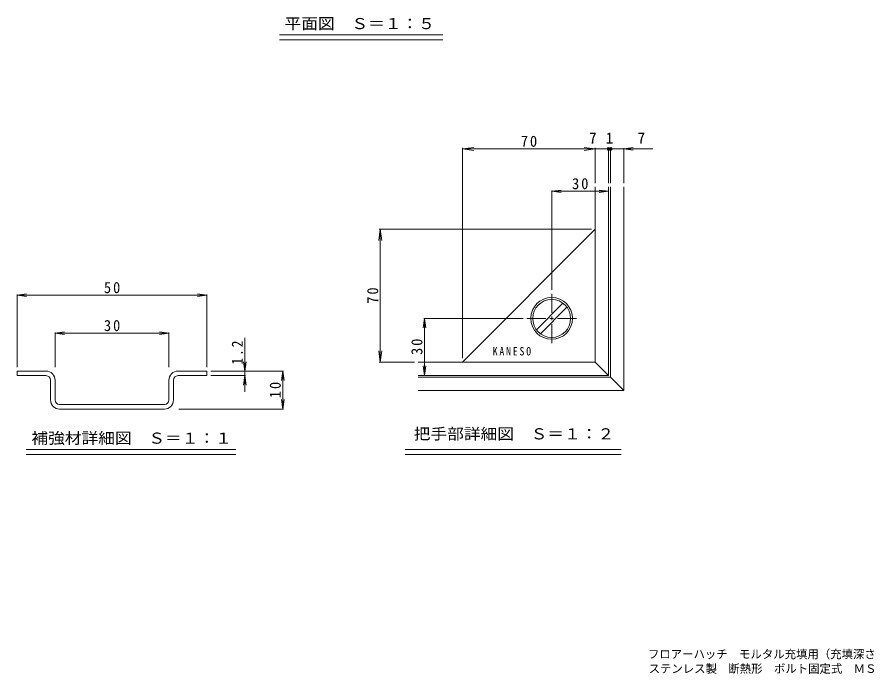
# Model space of a CAD drawing. Units: millimetres at full size, with parts at other scales. Extents: x -430 to 504, y -386 to 361.
# Drawn here: x -413.6 to 36.8, y -386 to -39.9 of the extents above; entities that cross this region are included whole.
import ezdxf
from ezdxf.enums import TextEntityAlignment as Align

# ---------------------------------------------------------------- set-up
doc = ezdxf.new("R2010")
doc.units = ezdxf.units.MM
doc.header["$LTSCALE"] = 2
doc.header["$PDMODE"] = 32
doc.header["$PDSIZE"] = 1.6
doc.linetypes.add('CHAIN1', pattern=[8, 5, -1, 1, -1])
for name, color, linetype, lineweight in [('A-F', 7, 'Continuous', 9), ('D-0', 2, 'Continuous', 9), ('D-2', 6, 'Continuous', 9), ('D-F', 7, 'Continuous', 9), ('E-0', 7, 'Continuous', 9), ('E-F', 7, 'Continuous', 9)]:
    doc.layers.add(name, color=color, linetype=linetype, lineweight=lineweight)
doc.layers.add('F-5_F-5ﾚｲﾔ', color=7, linetype='Continuous')
doc.styles.add('ＭＳ ゴシック', font='')
doc.styles.get('ＭＳ ゴシック').set_extended_font_data('MS Gothic')

msp = doc.modelspace()

# ---------------------------------------------------------------- linework, layer by layer
at = {"layer": 'A-F'}
for p, q in [((-275.414, -49.34), (-189.358, -49.34)), ((-275.414, -52.012), (-189.358, -52.012))]:
    msp.add_line(p, q, dxfattribs=at)
at = {"layer": 'D-0'}
for p, q in [((-108.942, -129.38), (-108.942, -221.715)), ((-108.942, -151.715), (-178.943, -221.715)), ((-126.012, -190.663), (-139.994, -204.645)), ((-123.891, -192.784), (-137.873, -206.767)), ((-108.942, -221.715), (-202.237, -221.715)), ((-101.942, -228.715), (-108.942, -221.715))]:
    msp.add_line(p, q, dxfattribs=at)
at = {"layer": 'D-0', "linetype": 'CHAIN1'}
for p, q in [((-131.943, -185.715), (-131.943, -211.715)), ((-118.943, -198.715), (-144.943, -198.715))]:
    msp.add_line(p, q, dxfattribs=at)
at = {"layer": 'D-0'}
msp.add_lwpolyline([(-101.942, -129.38), (-101.942, -228.715), (-202.237, -228.715)], dxfattribs=at)
for radius in [11, 10]:
    msp.add_circle((-131.943, -198.715), radius, dxfattribs=at)
at = {"layer": 'D-2'}
msp.add_line((-93.942, -236.715), (-100.943, -229.715), dxfattribs=at)
for points in [[(-100.943, -129.38), (-100.943, -229.715), (-202.237, -229.715)], [(-93.942, -129.38), (-93.942, -236.715), (-202.237, -236.715)]]:
    msp.add_lwpolyline(points, dxfattribs=at)
at = {"layer": 'D-F'}
for p, q in [((-178.943, -109.38), (-172.994, -108.597)), ((-178.943, -219.715), (-178.943, -108.78)), ((-178.943, -109.38), (-172.994, -110.163)), ((-178.943, -109.38), (-78.589, -109.38)), ((-108.942, -109.38), (-114.891, -108.597)), ((-108.942, -109.38), (-114.891, -110.163)), ((-108.942, -108.78), (-108.942, -127.38)), ((-101.942, -127.38), (-101.942, -108.98)), ((-100.943, -127.38), (-100.943, -108.98)), ((-93.942, -109.38), (-88.985, -108.728)), ((-93.942, -127.38), (-93.942, -108.98)), ((-93.942, -109.38), (-88.985, -110.033)), ((-131.943, -131.715), (-126.985, -131.062)), ((-131.943, -183.715), (-131.943, -131.315)), ((-131.943, -131.715), (-101.942, -131.715)), ((-131.943, -131.715), (-126.985, -132.367)), ((-101.942, -131.715), (-106.9, -131.062)), ((-101.942, -131.715), (-106.9, -132.367)), ((-222.237, -151.715), (-223.02, -157.663)), ((-110.942, -151.715), (-222.837, -151.715)), ((-222.237, -221.715), (-222.237, -151.715)), ((-222.237, -151.715), (-221.454, -157.663)), ((-198.943, -198.715), (-199.595, -203.672)), ((-146.943, -198.715), (-199.343, -198.715)), ((-198.943, -228.715), (-198.943, -198.715)), ((-198.943, -198.715), (-198.29, -203.672)), ((-222.237, -221.715), (-223.02, -215.766)), ((-222.237, -221.715), (-221.454, -215.766)), ((-222.837, -221.715), (-204.237, -221.715)), ((-198.943, -228.715), (-199.595, -223.758)), ((-198.943, -228.715), (-198.29, -223.758)), ((-209.17, -267.766), (-95.378, -267.766)), ((-209.17, -270.437), (-95.378, -270.437))]:
    msp.add_line(p, q, dxfattribs=at)
for p in [(-101.942, -109.38), (-100.943, -109.38)]:
    msp.add_point(p, dxfattribs=at)
at = {"layer": 'E-0'}
for p, q in [((-413.567, -186.47), (-408.61, -185.817)), ((-413.567, -224.47), (-413.567, -186.069)), ((-413.567, -186.47), (-313.568, -186.47)), ((-413.567, -186.47), (-408.61, -187.122)), ((-313.568, -186.47), (-318.525, -185.817)), ((-313.568, -186.47), (-318.525, -187.122)), ((-313.568, -224.47), (-313.568, -186.069)), ((-393.568, -206.47), (-388.61, -205.817)), ((-393.568, -224.47), (-393.568, -206.07)), ((-393.568, -206.47), (-333.568, -206.47)), ((-393.568, -206.47), (-388.61, -207.122)), ((-333.568, -206.47), (-338.525, -205.817)), ((-333.568, -206.47), (-338.525, -207.122)), ((-333.568, -224.47), (-333.568, -206.07)), ((-413.567, -226.47), (-413.567, -228.87)), ((-398.368, -226.47), (-413.567, -226.47)), ((-398.368, -228.87), (-413.567, -228.87)), ((-328.768, -226.47), (-313.568, -226.47)), ((-328.767, -228.87), (-313.568, -228.87)), ((-313.568, -226.47), (-313.568, -228.87)), ((-395.968, -241.67), (-395.968, -231.27)), ((-393.568, -231.27), (-393.568, -241.67)), ((-333.568, -231.27), (-333.568, -241.67)), ((-331.168, -241.67), (-331.168, -231.27)), ((-335.968, -244.07), (-391.168, -244.07)), ((-335.967, -246.47), (-391.168, -246.47))]:
    msp.add_line(p, q, dxfattribs=at)
for centre, radius, start, end in [((-398.368, -231.27), 4.8, 0, 90), ((-398.368, -231.27), 2.4, 0, 90), ((-328.768, -231.27), 4.8, 90, 180), ((-328.767, -231.27), 2.4, 90, 180), ((-391.168, -241.67), 4.8, 180, 270), ((-391.168, -241.67), 2.4, 180, 270), ((-335.968, -241.67), 2.4, 270, 0), ((-335.967, -241.67), 4.8, 270, 0)]:
    msp.add_arc(centre, radius, start, end, dxfattribs=at)
at = {"layer": 'E-F'}
for p, q in [((-293.567, -208.911), (-293.567, -237.467)), ((-293.567, -226.47), (-294.22, -221.512)), ((-293.567, -226.47), (-292.915, -221.512)), ((-311.568, -226.47), (-273.168, -226.47)), ((-311.568, -228.87), (-293.168, -228.87)), ((-293.567, -228.87), (-294.22, -233.827)), ((-293.567, -228.87), (-292.915, -233.827)), ((-273.568, -226.47), (-274.22, -231.427)), ((-273.568, -246.47), (-273.568, -226.47)), ((-273.568, -226.47), (-272.915, -231.427)), ((-273.568, -246.47), (-274.22, -241.512)), ((-273.568, -246.47), (-272.915, -241.512)), ((-328.368, -246.47), (-273.168, -246.47)), ((-408.859, -267.766), (-298.276, -267.766)), ((-408.859, -270.437), (-298.276, -270.437))]:
    msp.add_line(p, q, dxfattribs=at)

# ---------------------------------------------------------------- texts
at = {"layer": 'A-F', "color": 2, "style": 'ＭＳ ゴシック', "width": 1.1}
msp.add_text('平面図\u3000Ｓ＝１：５', height=5.865, dxfattribs=at).set_placement((-272.651, -48.053), align=Align.BOTTOM_LEFT)
at = {"layer": 'D-0', "color": 7, "insert": (-163.003, -218.284), "char_height": 4.399, "attachment_point": 7, "style": 'ＭＳ ゴシック'}
msp.add_mtext('\\T1.39;\\W0.85;KANESO', dxfattribs=at)
at = {"layer": 'D-F', "color": 2, "style": 'ＭＳ ゴシック'}
for s, p in [('7', (-112.254, -108.38)), ('1', (-103.442, -108.38)), ('7', (-86.709, -108.38))]:
    msp.add_text(s, height=5.865, dxfattribs=at).set_placement(p, align=Align.BOTTOM_LEFT)
at = {"layer": 'D-F', "color": 2, "style": 'ＭＳ ゴシック', "width": 1.1}
msp.add_text('把手部詳細図\u3000Ｓ＝１：２', height=5.865, dxfattribs=at).set_placement((-204.602, -264.215), align=Align.BOTTOM_LEFT)
at = {"layer": 'D-F', "color": 2, "char_height": 5.865, "attachment_point": 7, "style": 'ＭＳ ゴシック'}
for s, insert in [('\\T1.27;\\W0.95;70', (-148.193, -108.38)), ('\\T1.27;\\W0.95;30', (-121.192, -130.715))]:
    msp.add_mtext(s, dxfattribs=dict(at, insert=insert))
at = {"layer": 'D-F', "color": 2, "char_height": 5.865, "attachment_point": 7, "rotation": 90, "style": 'ＭＳ ゴシック'}
for s, insert in [('\\T1.27;\\W0.95;70', (-223.237, -190.965)), ('\\T1.27;\\W0.95;30', (-199.943, -217.965))]:
    msp.add_mtext(s, dxfattribs=dict(at, insert=insert))
at = {"layer": 'E-0', "color": 2, "char_height": 5.865, "attachment_point": 7, "style": 'ＭＳ ゴシック'}
for s, insert in [('\\T1.27;\\W0.95;50', (-367.817, -185.47)), ('\\T1.27;\\W0.95;30', (-367.817, -205.47))]:
    msp.add_mtext(s, dxfattribs=dict(at, insert=insert))
at = {"layer": 'E-F', "color": 2, "style": 'ＭＳ ゴシック', "width": 1.1}
msp.add_text('補強材詳細図\u3000Ｓ＝１：１', height=5.865, dxfattribs=at).set_placement((-406.024, -266.478), align=Align.BOTTOM_LEFT)
at = {"layer": 'E-F', "color": 2, "char_height": 5.865, "attachment_point": 7, "rotation": 90, "style": 'ＭＳ ゴシック'}
for s, insert in [('\\T1.27;\\W0.9;1.2', (-294.568, -223.075)), ('\\T1.27;\\W0.95;10', (-274.568, -240.72))]:
    msp.add_mtext(s, dxfattribs=dict(at, insert=insert))
at = {"layer": 'F-5_F-5ﾚｲﾔ', "style": 'ＭＳ ゴシック'}
for s, p in [('フロアーハッチ\u3000モルタル充填用（充填深さ：23mm）\u3000屋内用\u3000密閉形（防水・防臭形）', (-81.208, -379.142)), ('ステンレス製\u3000断熱形\u3000ボルト固定式\u3000ＭＳＥＭ－Ｍ－Ｄ－６００', (-80.853, -386.794))]:
    msp.add_text(s, height=4.399, dxfattribs=at).set_placement(p, align=Align.BOTTOM_LEFT)

doc.saveas('drawing.dxf')
